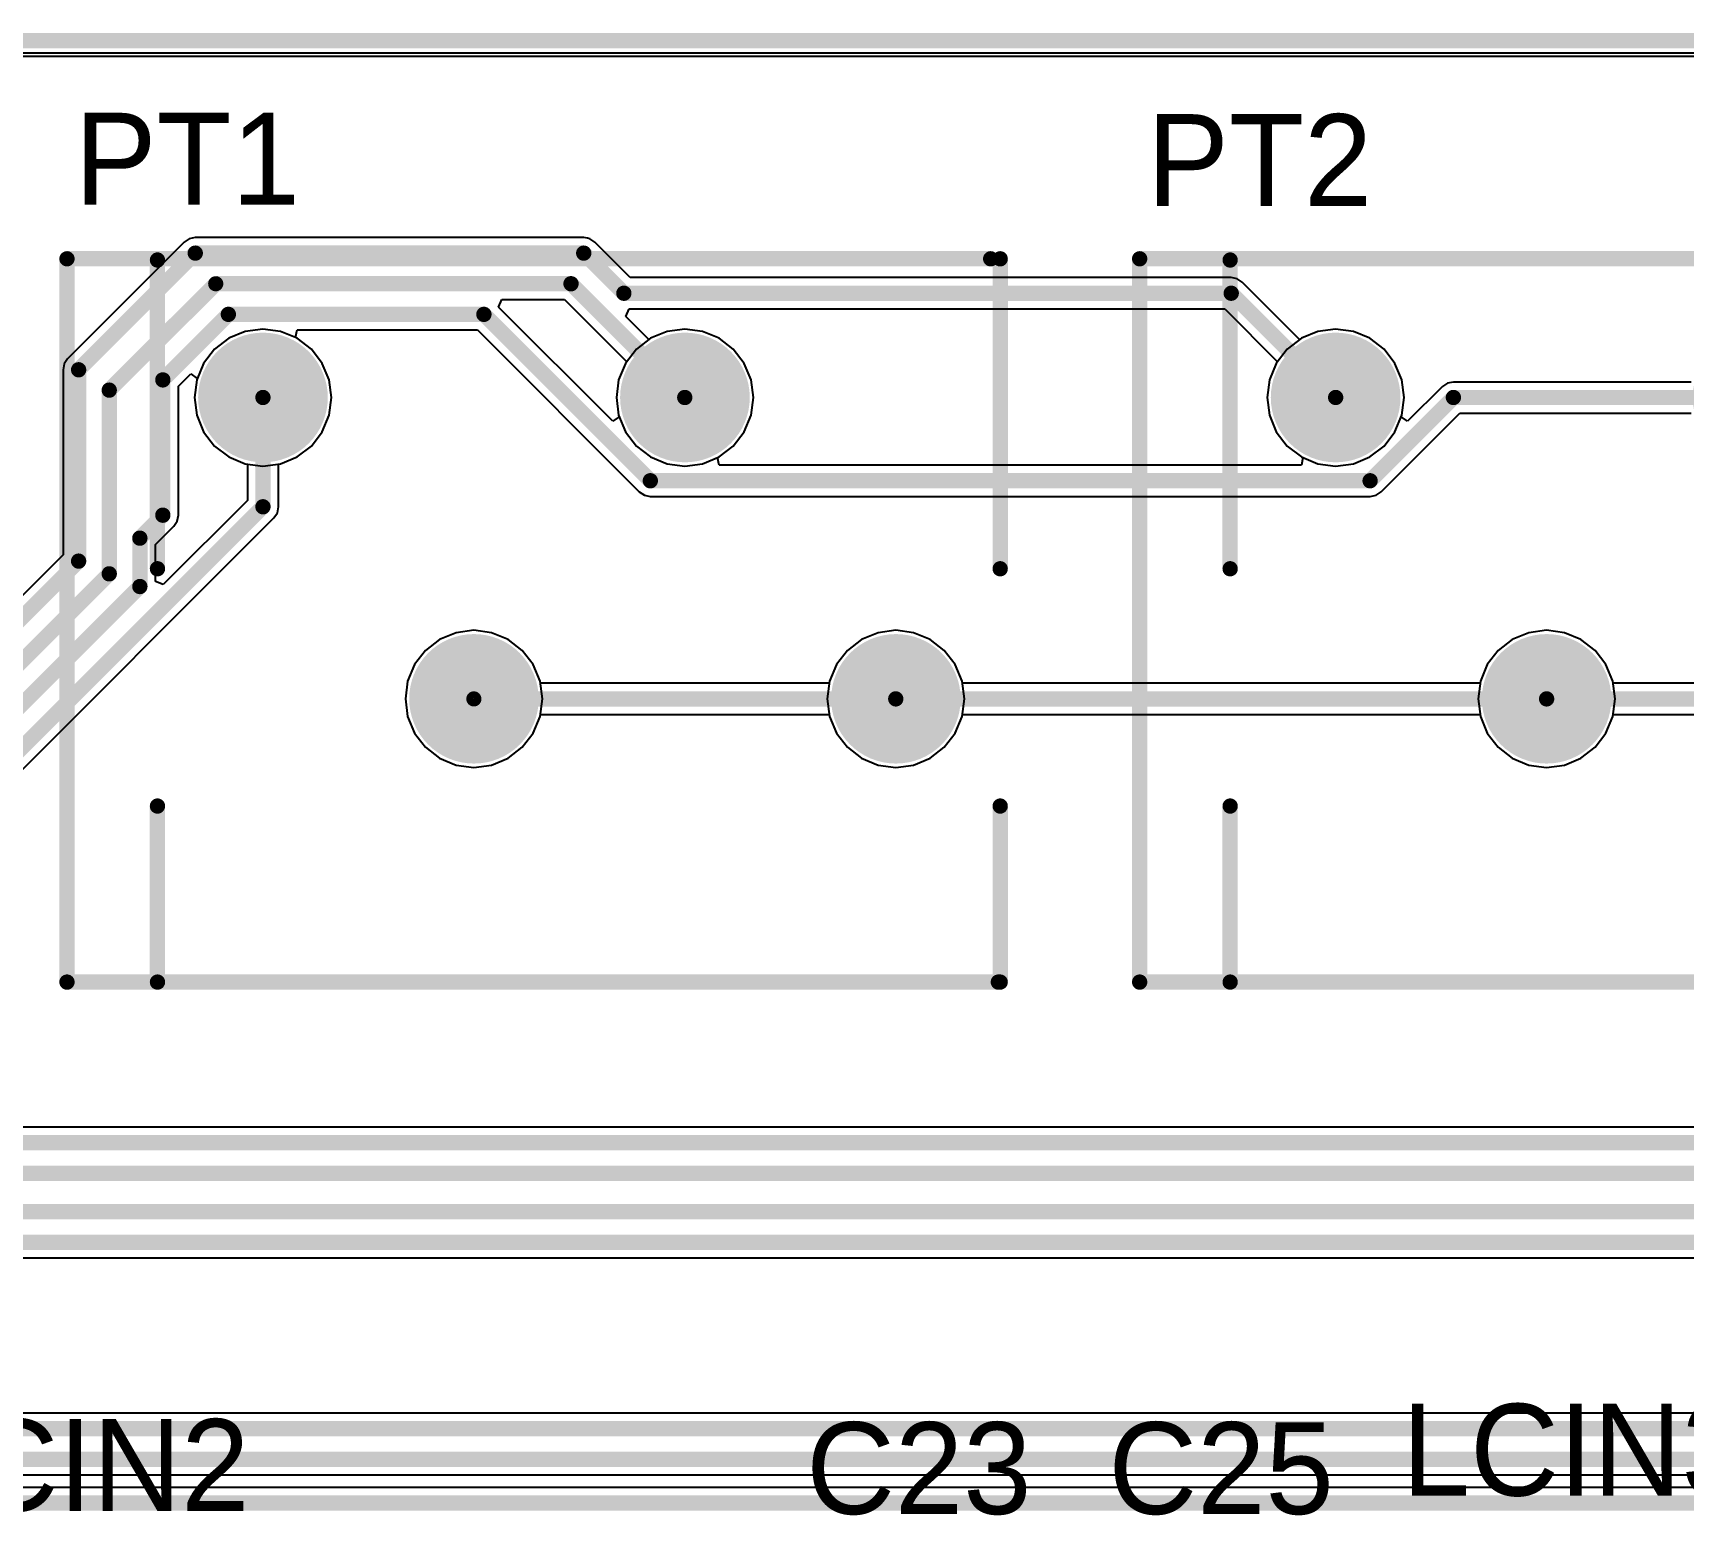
# Model space of a CAD drawing. Header units: millimetres. Extents: x 2.5 to 14.5, y 1.2 to 4.8.
# Drawn here: x 8.455 to 9.534, y 3.731 to 4.7 of the extents above; entities that cross this region are included whole.
import ezdxf

# ---------------------------------------------------------------- set-up
doc = ezdxf.new("R2010")
doc.units = ezdxf.units.MM
doc.header["$MEASUREMENT"] = 0
for name, color, linetype in [('BottomLayer', 5, 'Continuous'), ('BottomSolder', 6, 'Continuous'), ('ConnectLayer', 7, 'Continuous'), ('MultiLayer', 9, 'Continuous'), ('PadHoleLayer', 156, 'Continuous'), ('TopLayer', 1, 'Continuous'), ('TopOverlay', 2, 'Continuous'), ('TopSolder', 216, 'Continuous')]:
    doc.layers.add(name, color=color, linetype=linetype)

# ---------------------------------------------------------------- blocks, each defined once
blk = doc.blocks.new('4P__C__C_________104')
at = {"layer": 'BottomLayer', "const_width": 0.0394}
for points in [[(-0.0197, 0, 1), (0.0197, 0, 1)], [(-0.2165, -0.1378, 1), (-0.1772, -0.1378, 1)], [(-0.0197, -0.2756, 1), (0.0197, -0.2756, 1)], [(-0.2165, -0.4134, 1), (-0.1772, -0.4134, 1)]]:
    blk.add_lwpolyline(points, format="xyb", close=True, dxfattribs=at)
at = {"layer": 'BottomSolder', "const_width": 0.0423}
for points in [[(-0.0212, 0, 1), (0.0212, 0, 1)], [(-0.218, -0.1378, 1), (-0.1757, -0.1378, 1)], [(-0.0212, -0.2756, 1), (0.0212, -0.2756, 1)], [(-0.218, -0.4134, 1), (-0.1757, -0.4134, 1)]]:
    blk.add_lwpolyline(points, format="xyb", close=True, dxfattribs=at)
at = {"layer": 'MultiLayer', "const_width": 0.0394}
for points in [[(-0.0197, 0, 1), (0.0197, 0, 1)], [(-0.2165, -0.1378, 1), (-0.1772, -0.1378, 1)], [(-0.0197, -0.2756, 1), (0.0197, -0.2756, 1)], [(-0.2165, -0.4134, 1), (-0.1772, -0.4134, 1)]]:
    blk.add_lwpolyline(points, format="xyb", close=True, dxfattribs=at)
at = {"layer": 'PadHoleLayer', "const_width": 0.0197}
for points in [[(-0.0098, 0, 1), (0.0098, 0, 1)], [(-0.2067, -0.1378, 1), (-0.187, -0.1378, 1)], [(-0.0098, -0.2756, 1), (0.0098, -0.2756, 1)], [(-0.2067, -0.4134, 1), (-0.187, -0.4134, 1)]]:
    blk.add_lwpolyline(points, format="xyb", close=True, dxfattribs=at)
at = {"layer": 'TopLayer', "const_width": 0.0394}
for points in [[(-0.0197, 0, 1), (0.0197, 0, 1)], [(-0.2165, -0.1378, 1), (-0.1772, -0.1378, 1)], [(-0.0197, -0.2756, 1), (0.0197, -0.2756, 1)], [(-0.2165, -0.4134, 1), (-0.1772, -0.4134, 1)]]:
    blk.add_lwpolyline(points, format="xyb", close=True, dxfattribs=at)
at = {"layer": 'TopOverlay', "const_width": 0.01}
for points in [[(-0.3819, 0.128), (-0.3819, 0.0689)], [(-0.3819, 0.128), (-0.3819, -0.4803)], [(-0.3819, 0.128), (0.0906, 0.128)], [(0.0906, 0.128), (0.0906, -0.4753)], [(-0.3819, 0.0689), (-0.2669, 0.0689)], [(-0.1119, 0.0689), (0.0898, 0.0689)], [(-0.3819, -0.4815), (-0.2669, -0.4815)], [(-0.1119, -0.4815), (0.0906, -0.4815)]]:
    blk.add_lwpolyline(points, dxfattribs=at)
at = {"layer": 'TopOverlay', "const_width": 0.005}
for points in [[(-0.3844, 0.128, 1), (-0.3794, 0.128, 1)], [(-0.3844, 0.128, 1), (-0.3794, 0.128, 1)], [(-0.3844, 0.128, 1), (-0.3794, 0.128, 1)], [(0.0881, 0.128, 1), (0.0931, 0.128, 1)], [(0.0881, 0.128, 1), (0.0931, 0.128, 1)], [(-0.3844, 0.0689, 1), (-0.3794, 0.0689, 1)], [(-0.3844, 0.0689, 1), (-0.3794, 0.0689, 1)], [(-0.2694, 0.0689, 1), (-0.2644, 0.0689, 1)], [(-0.1144, 0.0689, 1), (-0.1094, 0.0689, 1)], [(0.0873, 0.0689, 1), (0.0923, 0.0689, 1)], [(0.0881, -0.4753, 1), (0.0931, -0.4753, 1)], [(-0.3844, -0.4803, 1), (-0.3794, -0.4803, 1)], [(-0.3844, -0.4815, 1), (-0.3794, -0.4815, 1)], [(-0.2694, -0.4815, 1), (-0.2644, -0.4815, 1)], [(-0.1144, -0.4815, 1), (-0.1094, -0.4815, 1)], [(0.0881, -0.4815, 1), (0.0931, -0.4815, 1)]]:
    blk.add_lwpolyline(points, format="xyb", close=True, dxfattribs=at)
at = {"layer": 'TopSolder', "const_width": 0.0423}
for points in [[(-0.0212, 0, 1), (0.0212, 0, 1)], [(-0.218, -0.1378, 1), (-0.1757, -0.1378, 1)], [(-0.0212, -0.2756, 1), (0.0212, -0.2756, 1)], [(-0.218, -0.4134, 1), (-0.1757, -0.4134, 1)]]:
    blk.add_lwpolyline(points, format="xyb", close=True, dxfattribs=at)
blk = doc.blocks.new('4P__C__C_________105')
at = {"layer": 'BottomLayer', "const_width": 0.0394}
for points in [[(-0.0197, 0, 1), (0.0197, 0, 1)], [(-0.2165, -0.1378, 1), (-0.1772, -0.1378, 1)], [(-0.0197, -0.2756, 1), (0.0197, -0.2756, 1)], [(-0.2165, -0.4134, 1), (-0.1772, -0.4134, 1)]]:
    blk.add_lwpolyline(points, format="xyb", close=True, dxfattribs=at)
at = {"layer": 'BottomSolder', "const_width": 0.0423}
for points in [[(-0.0212, 0, 1), (0.0212, 0, 1)], [(-0.218, -0.1378, 1), (-0.1757, -0.1378, 1)], [(-0.0212, -0.2756, 1), (0.0212, -0.2756, 1)], [(-0.218, -0.4134, 1), (-0.1757, -0.4134, 1)]]:
    blk.add_lwpolyline(points, format="xyb", close=True, dxfattribs=at)
at = {"layer": 'MultiLayer', "const_width": 0.0394}
for points in [[(-0.0197, 0, 1), (0.0197, 0, 1)], [(-0.2165, -0.1378, 1), (-0.1772, -0.1378, 1)], [(-0.0197, -0.2756, 1), (0.0197, -0.2756, 1)], [(-0.2165, -0.4134, 1), (-0.1772, -0.4134, 1)]]:
    blk.add_lwpolyline(points, format="xyb", close=True, dxfattribs=at)
at = {"layer": 'PadHoleLayer', "const_width": 0.0197}
for points in [[(-0.0098, 0, 1), (0.0098, 0, 1)], [(-0.2067, -0.1378, 1), (-0.187, -0.1378, 1)], [(-0.0098, -0.2756, 1), (0.0098, -0.2756, 1)], [(-0.2067, -0.4134, 1), (-0.187, -0.4134, 1)]]:
    blk.add_lwpolyline(points, format="xyb", close=True, dxfattribs=at)
at = {"layer": 'TopLayer', "const_width": 0.0394}
for points in [[(-0.0197, 0, 1), (0.0197, 0, 1)], [(-0.2165, -0.1378, 1), (-0.1772, -0.1378, 1)], [(-0.0197, -0.2756, 1), (0.0197, -0.2756, 1)], [(-0.2165, -0.4134, 1), (-0.1772, -0.4134, 1)]]:
    blk.add_lwpolyline(points, format="xyb", close=True, dxfattribs=at)
at = {"layer": 'TopOverlay', "const_width": 0.01}
for points in [[(-0.3819, 0.128), (-0.3819, 0.0689)], [(-0.3819, 0.128), (-0.3819, -0.4803)], [(-0.3819, 0.128), (0.0906, 0.128)], [(0.0906, 0.128), (0.0906, -0.4753)], [(-0.3819, 0.0689), (-0.2669, 0.0689)], [(-0.1119, 0.0689), (0.0898, 0.0689)], [(-0.3819, -0.4815), (-0.2669, -0.4815)], [(-0.1119, -0.4815), (0.0906, -0.4815)]]:
    blk.add_lwpolyline(points, dxfattribs=at)
at = {"layer": 'TopOverlay', "const_width": 0.005}
for points in [[(-0.3844, 0.128, 1), (-0.3794, 0.128, 1)], [(-0.3844, 0.128, 1), (-0.3794, 0.128, 1)], [(-0.3844, 0.128, 1), (-0.3794, 0.128, 1)], [(0.0881, 0.128, 1), (0.0931, 0.128, 1)], [(0.0881, 0.128, 1), (0.0931, 0.128, 1)], [(-0.3844, 0.0689, 1), (-0.3794, 0.0689, 1)], [(-0.3844, 0.0689, 1), (-0.3794, 0.0689, 1)], [(-0.2694, 0.0689, 1), (-0.2644, 0.0689, 1)], [(-0.1144, 0.0689, 1), (-0.1094, 0.0689, 1)], [(0.0873, 0.0689, 1), (0.0923, 0.0689, 1)], [(0.0881, -0.4753, 1), (0.0931, -0.4753, 1)], [(-0.3844, -0.4803, 1), (-0.3794, -0.4803, 1)], [(-0.3844, -0.4815, 1), (-0.3794, -0.4815, 1)], [(-0.2694, -0.4815, 1), (-0.2644, -0.4815, 1)], [(-0.1144, -0.4815, 1), (-0.1094, -0.4815, 1)], [(0.0881, -0.4815, 1), (0.0931, -0.4815, 1)]]:
    blk.add_lwpolyline(points, format="xyb", close=True, dxfattribs=at)
at = {"layer": 'TopSolder', "const_width": 0.0423}
for points in [[(-0.0212, 0, 1), (0.0212, 0, 1)], [(-0.218, -0.1378, 1), (-0.1757, -0.1378, 1)], [(-0.0212, -0.2756, 1), (0.0212, -0.2756, 1)], [(-0.218, -0.4134, 1), (-0.1757, -0.4134, 1)]]:
    blk.add_lwpolyline(points, format="xyb", close=True, dxfattribs=at)

msp = doc.modelspace()

# ---------------------------------------------------------------- linework, layer by layer
at = {"layer": 'BottomLayer', "const_width": 0.01}
for points in [[(8.7431, 4.265), (9.0187, 4.265)], [(9.0187, 4.265), (9.4438, 4.265)], [(9.4438, 4.265), (9.7194, 4.265)], [(8.3817, 3.975), (12.1, 3.975)], [(8.39, 3.955), (12.127, 3.955)], [(8.3933, 3.93), (12.154, 3.93)], [(8.4016, 3.91), (12.19, 3.91)], [(8.3081, 3.7883), (12.2127, 3.7883)], [(8.3164, 3.7683), (11.7002, 3.7683)], [(8.3161, 3.7397), (9.9939, 3.7397)]]:
    msp.add_lwpolyline(points, dxfattribs=at)
at = {"layer": 'BottomLayer', "const_width": 0.005}
for points in [[(8.7407, 4.265, 1), (8.7456, 4.265, 1)], [(9.0162, 4.265, 1), (9.0212, 4.265, 1)], [(9.0162, 4.265, 1), (9.0212, 4.265, 1)], [(9.4413, 4.265, 1), (9.4463, 4.265, 1)], [(9.4413, 4.265, 1), (9.4463, 4.265, 1)]]:
    msp.add_lwpolyline(points, format="xyb", close=True, dxfattribs=at)
at = {"layer": 'ConnectLayer'}
for p, q in [((2.473, 4.687), (14.457, 4.687)), ((2.4752, 4.6848), (14.4548, 4.6848)), ((8.554, 4.5634), (8.4778, 4.4872)), ((8.5573, 4.5656), (8.554, 4.5634)), ((8.5612, 4.5664), (8.5573, 4.5656)), ((8.8149, 4.5664), (8.5612, 4.5664)), ((8.8174, 4.5659), (8.8149, 4.5664)), ((8.8188, 4.5656), (8.8174, 4.5659)), ((8.8221, 4.5634), (8.8188, 4.5656)), ((8.8453, 4.5402), (8.8221, 4.5634)), ((9.2378, 4.5402), (8.8453, 4.5402)), ((9.2417, 4.5394), (9.2378, 4.5402)), ((9.245, 4.5372), (9.2417, 4.5394)), ((9.2825, 4.4998), (9.245, 4.5372)), ((8.7593, 4.521), (8.7614, 4.526)), ((8.8339, 4.4464), (8.7593, 4.521)), ((8.7614, 4.526), (8.8024, 4.526)), ((8.8024, 4.526), (8.843, 4.4853)), ((8.8424, 4.5148), (8.8445, 4.5198)), ((8.8445, 4.5198), (9.2336, 4.5198)), ((9.2336, 4.5198), (9.2681, 4.4853)), ((8.8575, 4.4998), (8.8424, 4.5148)), ((8.583, 4.5006), (8.5737, 4.4935)), ((8.5938, 4.5051), (8.583, 4.5006)), ((8.6054, 4.5066), (8.5938, 4.5051)), ((8.6169, 4.5051), (8.6054, 4.5066)), ((8.6277, 4.5006), (8.6169, 4.5051)), ((8.6267, 4.501), (8.6277, 4.506)), ((8.6277, 4.5006), (8.6267, 4.501)), ((8.6277, 4.506), (8.7455, 4.506)), ((8.637, 4.4935), (8.6277, 4.5006)), ((8.637, 4.4935), (8.6277, 4.5006)), ((8.7455, 4.506), (8.8512, 4.4003)), ((8.8586, 4.5006), (8.8493, 4.4935)), ((8.8586, 4.5006), (8.8575, 4.4998)), ((8.8694, 4.5051), (8.8586, 4.5006)), ((8.8694, 4.5051), (8.8586, 4.5006)), ((8.8809, 4.5066), (8.8694, 4.5051)), ((8.8809, 4.5066), (8.8694, 4.5051)), ((8.8925, 4.5051), (8.8809, 4.5066)), ((8.8925, 4.5051), (8.8809, 4.5066)), ((8.9033, 4.5006), (8.8925, 4.5051)), ((8.9033, 4.5006), (8.8925, 4.5051)), ((8.9126, 4.4935), (8.9033, 4.5006)), ((8.9126, 4.4935), (8.9033, 4.5006)), ((9.2836, 4.5006), (9.2743, 4.4935)), ((9.2836, 4.5006), (9.2825, 4.4998)), ((9.2944, 4.5051), (9.2836, 4.5006)), ((9.2944, 4.5051), (9.2836, 4.5006)), ((9.306, 4.5066), (9.2944, 4.5051)), ((9.306, 4.5066), (9.2944, 4.5051)), ((9.3176, 4.5051), (9.306, 4.5066)), ((9.3176, 4.5051), (9.306, 4.5066)), ((9.3284, 4.5006), (9.3176, 4.5051)), ((9.3284, 4.5006), (9.3176, 4.5051)), ((9.3376, 4.4935), (9.3284, 4.5006)), ((9.3376, 4.4935), (9.3284, 4.5006)), ((8.4778, 4.4872), (8.4756, 4.4839)), ((8.5737, 4.4935), (8.5666, 4.4842)), ((8.6441, 4.4842), (8.637, 4.4935)), ((8.6441, 4.4842), (8.637, 4.4935)), ((8.8493, 4.4935), (8.8422, 4.4842)), ((8.9197, 4.4842), (8.9126, 4.4935)), ((8.9197, 4.4842), (8.9126, 4.4935)), ((9.2743, 4.4935), (9.2672, 4.4842)), ((9.3447, 4.4842), (9.3376, 4.4935)), ((9.3447, 4.4842), (9.3376, 4.4935)), ((8.4756, 4.4839), (8.4748, 4.48)), ((8.4748, 4.48), (8.4748, 4.3592)), ((8.5502, 4.4692), (8.5583, 4.4773)), ((8.5583, 4.4773), (8.5625, 4.4744)), ((8.5666, 4.4842), (8.5621, 4.4734)), ((8.6486, 4.4734), (8.6441, 4.4842)), ((8.6486, 4.4734), (8.6441, 4.4842)), ((8.8422, 4.4842), (8.8377, 4.4734)), ((8.8422, 4.4842), (8.8377, 4.4734)), ((8.843, 4.4853), (8.8422, 4.4842)), ((8.9242, 4.4734), (8.9197, 4.4842)), ((8.9242, 4.4734), (8.9197, 4.4842)), ((9.2672, 4.4842), (9.2628, 4.4734)), ((9.2672, 4.4842), (9.2628, 4.4734)), ((9.2681, 4.4853), (9.2672, 4.4842)), ((9.3492, 4.4734), (9.3447, 4.4842)), ((9.3492, 4.4734), (9.3447, 4.4842)), ((8.5502, 4.385), (8.5502, 4.4692)), ((8.5621, 4.4734), (8.5606, 4.4619)), ((8.5621, 4.4734), (8.5606, 4.4619)), ((8.5625, 4.4744), (8.5621, 4.4734)), ((8.6501, 4.4619), (8.6486, 4.4734)), ((8.6501, 4.4619), (8.6486, 4.4734)), ((8.8377, 4.4734), (8.8362, 4.4619)), ((8.8377, 4.4734), (8.8362, 4.4619)), ((8.9257, 4.4619), (8.9242, 4.4734)), ((8.9257, 4.4619), (8.9242, 4.4734)), ((9.2628, 4.4734), (9.2612, 4.4619)), ((9.2628, 4.4734), (9.2612, 4.4619)), ((9.3507, 4.4619), (9.3492, 4.4734)), ((9.3507, 4.4619), (9.3492, 4.4734)), ((9.3757, 4.4691), (9.353, 4.4464)), ((9.379, 4.4713), (9.3757, 4.4691)), ((9.3829, 4.472), (9.379, 4.4713)), ((9.5382, 4.472), (9.3829, 4.472)), ((8.5606, 4.4619), (8.5621, 4.4503)), ((8.5606, 4.4619), (8.5621, 4.4503)), ((8.6486, 4.4503), (8.6501, 4.4619)), ((8.6486, 4.4503), (8.6501, 4.4619)), ((8.8362, 4.4619), (8.8377, 4.4503)), ((8.8362, 4.4619), (8.8377, 4.4503)), ((8.9242, 4.4503), (8.9257, 4.4619)), ((8.9242, 4.4503), (8.9257, 4.4619)), ((9.2612, 4.4619), (9.2628, 4.4503)), ((9.2612, 4.4619), (9.2628, 4.4503)), ((9.3492, 4.4503), (9.3507, 4.4619)), ((9.3492, 4.4503), (9.3507, 4.4619)), ((8.5621, 4.4503), (8.5666, 4.4395)), ((8.5621, 4.4503), (8.5666, 4.4395)), ((8.6441, 4.4395), (8.6486, 4.4503)), ((8.6441, 4.4395), (8.6486, 4.4503)), ((8.8381, 4.4493), (8.8339, 4.4464)), ((8.8377, 4.4503), (8.8422, 4.4395)), ((8.8377, 4.4503), (8.8381, 4.4493)), ((8.9197, 4.4395), (8.9242, 4.4503)), ((8.9197, 4.4395), (8.9242, 4.4503)), ((9.2628, 4.4503), (9.2672, 4.4395)), ((9.2628, 4.4503), (9.2672, 4.4395)), ((9.3357, 4.4003), (9.3871, 4.4517)), ((9.3447, 4.4395), (9.3492, 4.4503)), ((9.3488, 4.4493), (9.3492, 4.4503)), ((9.353, 4.4464), (9.3488, 4.4493)), ((9.3871, 4.4517), (9.5382, 4.4517)), ((8.5666, 4.4395), (8.5737, 4.4302)), ((8.5666, 4.4395), (8.5737, 4.4302)), ((8.637, 4.4302), (8.6441, 4.4395)), ((8.637, 4.4302), (8.6441, 4.4395)), ((8.8422, 4.4395), (8.8493, 4.4302)), ((8.9126, 4.4302), (8.9197, 4.4395)), ((8.9126, 4.4302), (8.9197, 4.4395)), ((9.2672, 4.4395), (9.2743, 4.4302)), ((9.2672, 4.4395), (9.2743, 4.4302)), ((9.3376, 4.4302), (9.3447, 4.4395)), ((8.5737, 4.4302), (8.583, 4.4231)), ((8.5737, 4.4302), (8.583, 4.4231)), ((8.583, 4.4231), (8.5938, 4.4186)), ((8.583, 4.4231), (8.5938, 4.4186)), ((8.6169, 4.4186), (8.6277, 4.4231)), ((8.6169, 4.4186), (8.6277, 4.4231)), ((8.6277, 4.4231), (8.637, 4.4302)), ((8.6277, 4.4231), (8.637, 4.4302)), ((8.8493, 4.4302), (8.8586, 4.4231)), ((8.8586, 4.4231), (8.8694, 4.4186)), ((8.8925, 4.4186), (8.9033, 4.4231)), ((8.9023, 4.4227), (8.9033, 4.4231)), ((8.9033, 4.4177), (8.9023, 4.4227)), ((8.9033, 4.4231), (8.9126, 4.4302)), ((8.9033, 4.4231), (8.9126, 4.4302)), ((9.2743, 4.4302), (9.2836, 4.4231)), ((9.2743, 4.4302), (9.2836, 4.4231)), ((9.2836, 4.4231), (9.2944, 4.4186)), ((9.2836, 4.4231), (9.2846, 4.4227)), ((9.2846, 4.4227), (9.2836, 4.4177)), ((9.3176, 4.4186), (9.3284, 4.4231)), ((9.3284, 4.4231), (9.3376, 4.4302)), ((8.5938, 4.4186), (8.6054, 4.4171)), ((8.5938, 4.4186), (8.5952, 4.4184)), ((8.5952, 4.4184), (8.5952, 4.3947)), ((8.6054, 4.4171), (8.6169, 4.4186)), ((8.6155, 4.4184), (8.6169, 4.4186)), ((8.6155, 4.3905), (8.6155, 4.4184)), ((8.8694, 4.4186), (8.8809, 4.4171)), ((8.8809, 4.4171), (8.8925, 4.4186)), ((9.2836, 4.4177), (8.9033, 4.4177)), ((9.2944, 4.4186), (9.306, 4.4171)), ((9.306, 4.4171), (9.3176, 4.4186)), ((8.8512, 4.4003), (8.8545, 4.3981)), ((9.3324, 4.3981), (9.3357, 4.4003)), ((8.5952, 4.3947), (8.5402, 4.3398)), ((8.6148, 4.3866), (8.6155, 4.3905)), ((8.8545, 4.3981), (8.8584, 4.3973)), ((8.8584, 4.3973), (9.3285, 4.3973)), ((9.3285, 4.3973), (9.3324, 4.3981)), ((7.9121, 3.6828), (8.6126, 4.3833)), ((8.5472, 4.3778), (8.5494, 4.3811)), ((8.5494, 4.3811), (8.5502, 4.385)), ((8.6126, 4.3833), (8.6148, 4.3866)), ((8.5352, 4.3658), (8.5472, 4.3778)), ((8.4748, 4.3592), (8.3652, 4.2496)), ((8.5352, 4.3418), (8.5352, 4.3658)), ((8.5402, 4.3398), (8.5352, 4.3418)), ((8.7208, 4.3038), (8.7115, 4.2966)), ((8.7208, 4.3038), (8.7115, 4.2966)), ((8.7316, 4.3082), (8.7208, 4.3038)), ((8.7316, 4.3082), (8.7208, 4.3038)), ((8.7431, 4.3098), (8.7316, 4.3082)), ((8.7431, 4.3098), (8.7316, 4.3082)), ((8.7547, 4.3082), (8.7431, 4.3098)), ((8.7547, 4.3082), (8.7431, 4.3098)), ((8.7655, 4.3038), (8.7547, 4.3082)), ((8.7655, 4.3038), (8.7547, 4.3082)), ((8.7748, 4.2966), (8.7655, 4.3038)), ((8.7748, 4.2966), (8.7655, 4.3038)), ((8.9964, 4.3038), (8.9871, 4.2966)), ((8.9964, 4.3038), (8.9871, 4.2966)), ((9.0072, 4.3082), (8.9964, 4.3038)), ((9.0072, 4.3082), (8.9964, 4.3038)), ((9.0187, 4.3098), (9.0072, 4.3082)), ((9.0187, 4.3098), (9.0072, 4.3082)), ((9.0303, 4.3082), (9.0187, 4.3098)), ((9.0303, 4.3082), (9.0187, 4.3098)), ((9.0411, 4.3038), (9.0303, 4.3082)), ((9.0411, 4.3038), (9.0303, 4.3082)), ((9.0504, 4.2966), (9.0411, 4.3038)), ((9.0504, 4.2966), (9.0411, 4.3038)), ((9.4214, 4.3038), (9.4121, 4.2966)), ((9.4214, 4.3038), (9.4121, 4.2966)), ((9.4322, 4.3082), (9.4214, 4.3038)), ((9.4322, 4.3082), (9.4214, 4.3038)), ((9.4438, 4.3098), (9.4322, 4.3082)), ((9.4438, 4.3098), (9.4322, 4.3082)), ((9.4554, 4.3082), (9.4438, 4.3098)), ((9.4554, 4.3082), (9.4438, 4.3098)), ((9.4662, 4.3038), (9.4554, 4.3082)), ((9.4662, 4.3038), (9.4554, 4.3082)), ((9.4754, 4.2966), (9.4662, 4.3038)), ((9.4754, 4.2966), (9.4662, 4.3038)), ((8.7115, 4.2966), (8.7044, 4.2874)), ((8.7115, 4.2966), (8.7044, 4.2874)), ((8.7819, 4.2874), (8.7748, 4.2966)), ((8.7819, 4.2874), (8.7748, 4.2966)), ((8.9871, 4.2966), (8.98, 4.2874)), ((8.9871, 4.2966), (8.98, 4.2874)), ((9.0575, 4.2874), (9.0504, 4.2966)), ((9.0575, 4.2874), (9.0504, 4.2966)), ((9.4121, 4.2966), (9.405, 4.2874)), ((9.4121, 4.2966), (9.405, 4.2874)), ((9.4825, 4.2874), (9.4754, 4.2966)), ((9.4825, 4.2874), (9.4754, 4.2966)), ((8.7044, 4.2874), (8.6999, 4.2766)), ((8.7044, 4.2874), (8.6999, 4.2766)), ((8.7864, 4.2766), (8.7819, 4.2874)), ((8.7864, 4.2766), (8.7819, 4.2874)), ((8.98, 4.2874), (8.9755, 4.2766)), ((8.98, 4.2874), (8.9755, 4.2766)), ((9.062, 4.2766), (9.0575, 4.2874)), ((9.062, 4.2766), (9.0575, 4.2874)), ((9.405, 4.2874), (9.4006, 4.2766)), ((9.405, 4.2874), (9.4006, 4.2766)), ((9.487, 4.2766), (9.4825, 4.2874)), ((9.487, 4.2766), (9.4825, 4.2874)), ((8.6999, 4.2766), (8.6984, 4.265)), ((8.6999, 4.2766), (8.6984, 4.265)), ((8.7866, 4.2752), (8.7864, 4.2766)), ((8.7879, 4.265), (8.7864, 4.2766)), ((8.9753, 4.2752), (8.7866, 4.2752)), ((8.9755, 4.2766), (8.974, 4.265)), ((8.9755, 4.2766), (8.9753, 4.2752)), ((9.0622, 4.2752), (9.062, 4.2766)), ((9.0635, 4.265), (9.062, 4.2766)), ((9.4004, 4.2752), (9.0622, 4.2752)), ((9.4006, 4.2766), (9.399, 4.265)), ((9.4006, 4.2766), (9.4004, 4.2752)), ((9.4872, 4.2752), (9.487, 4.2766)), ((9.4885, 4.265), (9.487, 4.2766)), ((9.676, 4.2752), (9.4872, 4.2752)), ((8.6984, 4.265), (8.6999, 4.2534)), ((8.6984, 4.265), (8.6999, 4.2534)), ((8.7864, 4.2534), (8.7879, 4.265)), ((8.974, 4.265), (8.9755, 4.2534)), ((9.062, 4.2534), (9.0635, 4.265)), ((9.399, 4.265), (9.4006, 4.2534)), ((9.487, 4.2534), (9.4885, 4.265)), ((8.6999, 4.2534), (8.7044, 4.2426)), ((8.6999, 4.2534), (8.7044, 4.2426)), ((8.7819, 4.2426), (8.7864, 4.2534)), ((8.7819, 4.2426), (8.7864, 4.2534)), ((8.7864, 4.2534), (8.7866, 4.2548)), ((8.7866, 4.2548), (8.9753, 4.2548)), ((8.9753, 4.2548), (8.9755, 4.2534)), ((8.9755, 4.2534), (8.98, 4.2426)), ((8.9755, 4.2534), (8.98, 4.2426)), ((9.0575, 4.2426), (9.062, 4.2534)), ((9.0575, 4.2426), (9.062, 4.2534)), ((9.062, 4.2534), (9.0622, 4.2548)), ((9.0622, 4.2548), (9.4004, 4.2548)), ((9.4004, 4.2548), (9.4006, 4.2534)), ((9.4006, 4.2534), (9.405, 4.2426)), ((9.4006, 4.2534), (9.405, 4.2426)), ((9.4825, 4.2426), (9.487, 4.2534)), ((9.4825, 4.2426), (9.487, 4.2534)), ((9.487, 4.2534), (9.4872, 4.2548)), ((9.4872, 4.2548), (9.676, 4.2548)), ((8.7044, 4.2426), (8.7115, 4.2334)), ((8.7044, 4.2426), (8.7115, 4.2334)), ((8.7748, 4.2334), (8.7819, 4.2426)), ((8.7748, 4.2334), (8.7819, 4.2426)), ((8.98, 4.2426), (8.9871, 4.2334)), ((8.98, 4.2426), (8.9871, 4.2334)), ((9.0504, 4.2334), (9.0575, 4.2426)), ((9.0504, 4.2334), (9.0575, 4.2426)), ((9.405, 4.2426), (9.4121, 4.2334)), ((9.405, 4.2426), (9.4121, 4.2334)), ((9.4754, 4.2334), (9.4825, 4.2426)), ((9.4754, 4.2334), (9.4825, 4.2426)), ((8.7115, 4.2334), (8.7208, 4.2262)), ((8.7115, 4.2334), (8.7208, 4.2262)), ((8.7655, 4.2262), (8.7748, 4.2334)), ((8.7655, 4.2262), (8.7748, 4.2334)), ((8.9871, 4.2334), (8.9964, 4.2262)), ((8.9871, 4.2334), (8.9964, 4.2262)), ((9.0411, 4.2262), (9.0504, 4.2334)), ((9.0411, 4.2262), (9.0504, 4.2334)), ((9.4121, 4.2334), (9.4214, 4.2262)), ((9.4121, 4.2334), (9.4214, 4.2262)), ((9.4662, 4.2262), (9.4754, 4.2334)), ((9.4662, 4.2262), (9.4754, 4.2334)), ((8.7208, 4.2262), (8.7316, 4.2218)), ((8.7208, 4.2262), (8.7316, 4.2218)), ((8.7316, 4.2218), (8.7431, 4.2202)), ((8.7316, 4.2218), (8.7431, 4.2202)), ((8.7431, 4.2202), (8.7547, 4.2218)), ((8.7431, 4.2202), (8.7547, 4.2218)), ((8.7547, 4.2218), (8.7655, 4.2262)), ((8.7547, 4.2218), (8.7655, 4.2262)), ((8.9964, 4.2262), (9.0072, 4.2218)), ((8.9964, 4.2262), (9.0072, 4.2218)), ((9.0072, 4.2218), (9.0187, 4.2202)), ((9.0072, 4.2218), (9.0187, 4.2202)), ((9.0187, 4.2202), (9.0303, 4.2218)), ((9.0187, 4.2202), (9.0303, 4.2218)), ((9.0303, 4.2218), (9.0411, 4.2262)), ((9.0303, 4.2218), (9.0411, 4.2262)), ((9.4214, 4.2262), (9.4322, 4.2218)), ((9.4214, 4.2262), (9.4322, 4.2218)), ((9.4322, 4.2218), (9.4438, 4.2202)), ((9.4322, 4.2218), (9.4438, 4.2202)), ((9.4438, 4.2202), (9.4554, 4.2218)), ((9.4438, 4.2202), (9.4554, 4.2218)), ((9.4554, 4.2218), (9.4662, 4.2262)), ((9.4554, 4.2218), (9.4662, 4.2262)), ((12.0958, 3.9852), (8.3817, 3.9852)), ((8.4058, 3.8998), (12.1858, 3.8998)), ((12.2127, 3.7985), (8.3115, 3.7985)), ((8.3208, 3.7581), (11.669, 3.7581)), ((9.9939, 3.7499), (8.3195, 3.7499))]:
    msp.add_line(p, q, dxfattribs=at)
at = {"layer": 'TopLayer', "const_width": 0.01}
for points in [[(2.465, 4.695), (14.465, 4.695)], [(8.485, 4.48), (8.5612, 4.5562)], [(8.5612, 4.5562), (8.8149, 4.5562)], [(8.8149, 4.5562), (8.8411, 4.53)], [(8.505, 4.4667), (8.5746, 4.5362)], [(8.5746, 4.5362), (8.8066, 4.5362)], [(8.8066, 4.5362), (8.8809, 4.4619)], [(8.8411, 4.53), (9.2378, 4.53)], [(9.2378, 4.53), (9.306, 4.4619)], [(8.54, 4.4734), (8.5828, 4.5162)], [(8.5828, 4.5162), (8.7497, 4.5162)], [(8.7497, 4.5162), (8.8584, 4.4075)], [(8.485, 4.355), (8.485, 4.48)], [(8.54, 4.385), (8.54, 4.4734)], [(8.505, 4.3467), (8.505, 4.4667)], [(8.6054, 4.3905), (8.6054, 4.4619)], [(9.3285, 4.4075), (9.3829, 4.4619)], [(9.3829, 4.4619), (9.5816, 4.4619)], [(8.8584, 4.4075), (9.3285, 4.4075)], [(7.9049, 3.69), (8.6054, 4.3905)], [(8.525, 4.37), (8.54, 4.385)], [(8.525, 4.3384), (8.525, 4.37)], [(7.88, 3.75), (8.485, 4.355)], [(7.8883, 3.73), (8.505, 4.3467)], [(7.8966, 3.71), (8.525, 4.3384)]]:
    msp.add_lwpolyline(points, dxfattribs=at)
at = {"layer": 'TopLayer', "const_width": 0.005}
for points in [[(8.5587, 4.5562, 1), (8.5637, 4.5562, 1)], [(8.5587, 4.5562, 1), (8.5637, 4.5562, 1)], [(8.8124, 4.5562, 1), (8.8174, 4.5562, 1)], [(8.8124, 4.5562, 1), (8.8174, 4.5562, 1)], [(8.5721, 4.5362, 1), (8.577, 4.5362, 1)], [(8.5721, 4.5362, 1), (8.577, 4.5362, 1)], [(8.8041, 4.5362, 1), (8.8091, 4.5362, 1)], [(8.8041, 4.5362, 1), (8.8091, 4.5362, 1)], [(8.8386, 4.53, 1), (8.8436, 4.53, 1)], [(8.8386, 4.53, 1), (8.8436, 4.53, 1)], [(9.2353, 4.53, 1), (9.2403, 4.53, 1)], [(9.2353, 4.53, 1), (9.2403, 4.53, 1)], [(8.5803, 4.5162, 1), (8.5853, 4.5162, 1)], [(8.5803, 4.5162, 1), (8.5853, 4.5162, 1)], [(8.7472, 4.5162, 1), (8.7522, 4.5162, 1)], [(8.7472, 4.5162, 1), (8.7522, 4.5162, 1)], [(8.4825, 4.48, 1), (8.4875, 4.48, 1)], [(8.4825, 4.48, 1), (8.4875, 4.48, 1)], [(8.5375, 4.4734, 1), (8.5425, 4.4734, 1)], [(8.5375, 4.4734, 1), (8.5425, 4.4734, 1)], [(8.5025, 4.4667, 1), (8.5075, 4.4667, 1)], [(8.5025, 4.4667, 1), (8.5075, 4.4667, 1)], [(8.6029, 4.4619, 1), (8.6079, 4.4619, 1)], [(8.8784, 4.4619, 1), (8.8834, 4.4619, 1)], [(9.3035, 4.4619, 1), (9.3085, 4.4619, 1)], [(9.3804, 4.4619, 1), (9.3854, 4.4619, 1)], [(9.3804, 4.4619, 1), (9.3854, 4.4619, 1)], [(8.8559, 4.4075, 1), (8.8609, 4.4075, 1)], [(8.8559, 4.4075, 1), (8.8609, 4.4075, 1)], [(9.326, 4.4075, 1), (9.331, 4.4075, 1)], [(9.326, 4.4075, 1), (9.331, 4.4075, 1)], [(8.5375, 4.385, 1), (8.5425, 4.385, 1)], [(8.5375, 4.385, 1), (8.5425, 4.385, 1)], [(8.6029, 4.3905, 1), (8.6079, 4.3905, 1)], [(8.6029, 4.3905, 1), (8.6079, 4.3905, 1)], [(8.5225, 4.37, 1), (8.5275, 4.37, 1)], [(8.5225, 4.37, 1), (8.5275, 4.37, 1)], [(8.4825, 4.355, 1), (8.4875, 4.355, 1)], [(8.4825, 4.355, 1), (8.4875, 4.355, 1)], [(8.5025, 4.3467, 1), (8.5075, 4.3467, 1)], [(8.5025, 4.3467, 1), (8.5075, 4.3467, 1)], [(8.5225, 4.3384, 1), (8.5275, 4.3384, 1)], [(8.5225, 4.3384, 1), (8.5275, 4.3384, 1)]]:
    msp.add_lwpolyline(points, format="xyb", close=True, dxfattribs=at)

# ---------------------------------------------------------------- block references
at = {"rotation": 90}
for name, p in [('4P__C__C_________105', (8.6054, 4.4619)), ('4P__C__C_________104', (9.306, 4.4619))]:
    msp.add_blockref(name, p, dxfattribs=at)

# ---------------------------------------------------------------- texts
at = {"layer": 'TopOverlay'}
for s, p in [('PT1', (8.4824, 4.5879)), ('PT2', (9.1828, 4.587)), ('LCIN3', (9.3492, 3.7445)), ('LCIN2', (8.3692, 3.7345)), ('C23', (8.9602, 3.7325)), ('C25', (9.1576, 3.7325))]:
    msp.add_text(s, height=0.06, dxfattribs=at).set_placement(p)

doc.saveas('drawing.dxf')
